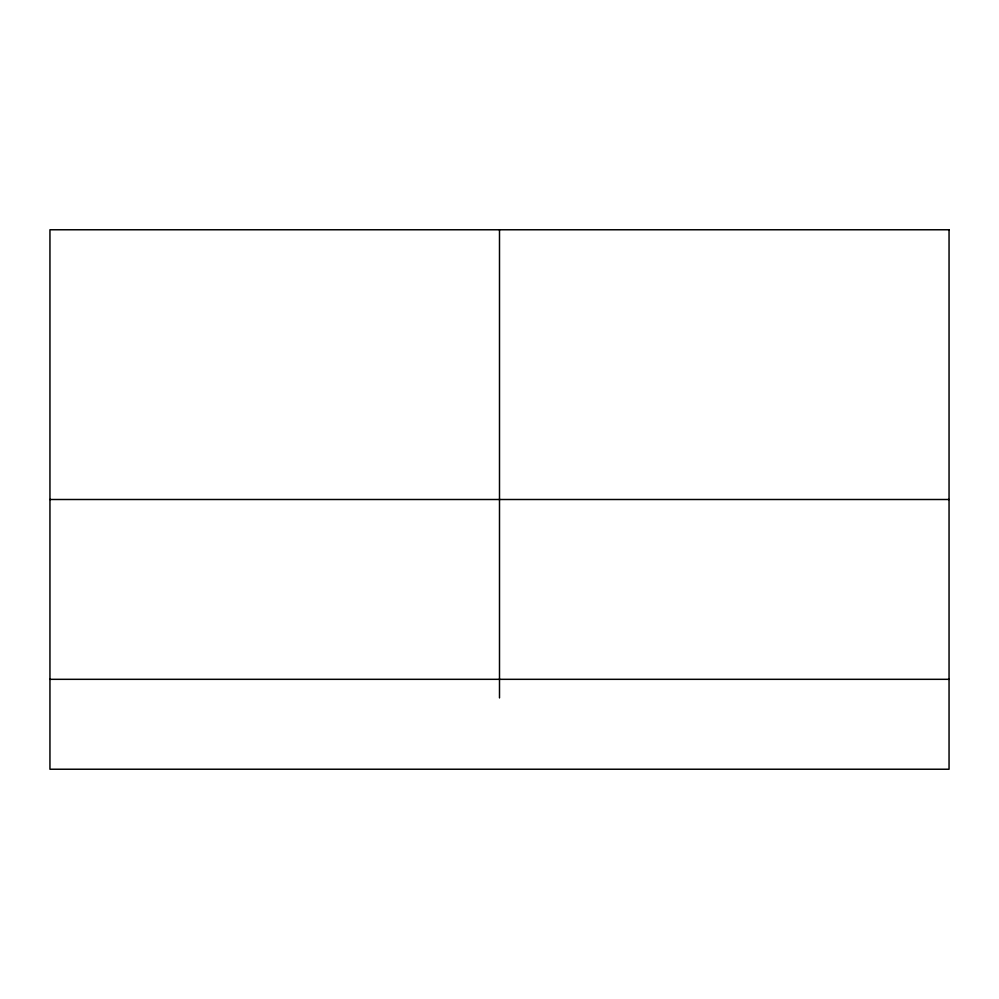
<?xml version="1.0" encoding="UTF-8"?>
<svg xmlns="http://www.w3.org/2000/svg" width="999" height="999" viewBox="0 0 999 999"><rect width="100%" height="100%" fill="white"/><g stroke="black" fill="none" stroke-linecap="round" stroke-linejoin="round"><path stroke-width="1.5" d="M49.95 499.5L949.05 499.5M49.95 679.32L949.05 679.32M499.5 229.77L499.5 697.926M949.05 229.77L49.95 229.77L49.95 769.23L949.05 769.23L949.05 229.77"/></g></svg>
